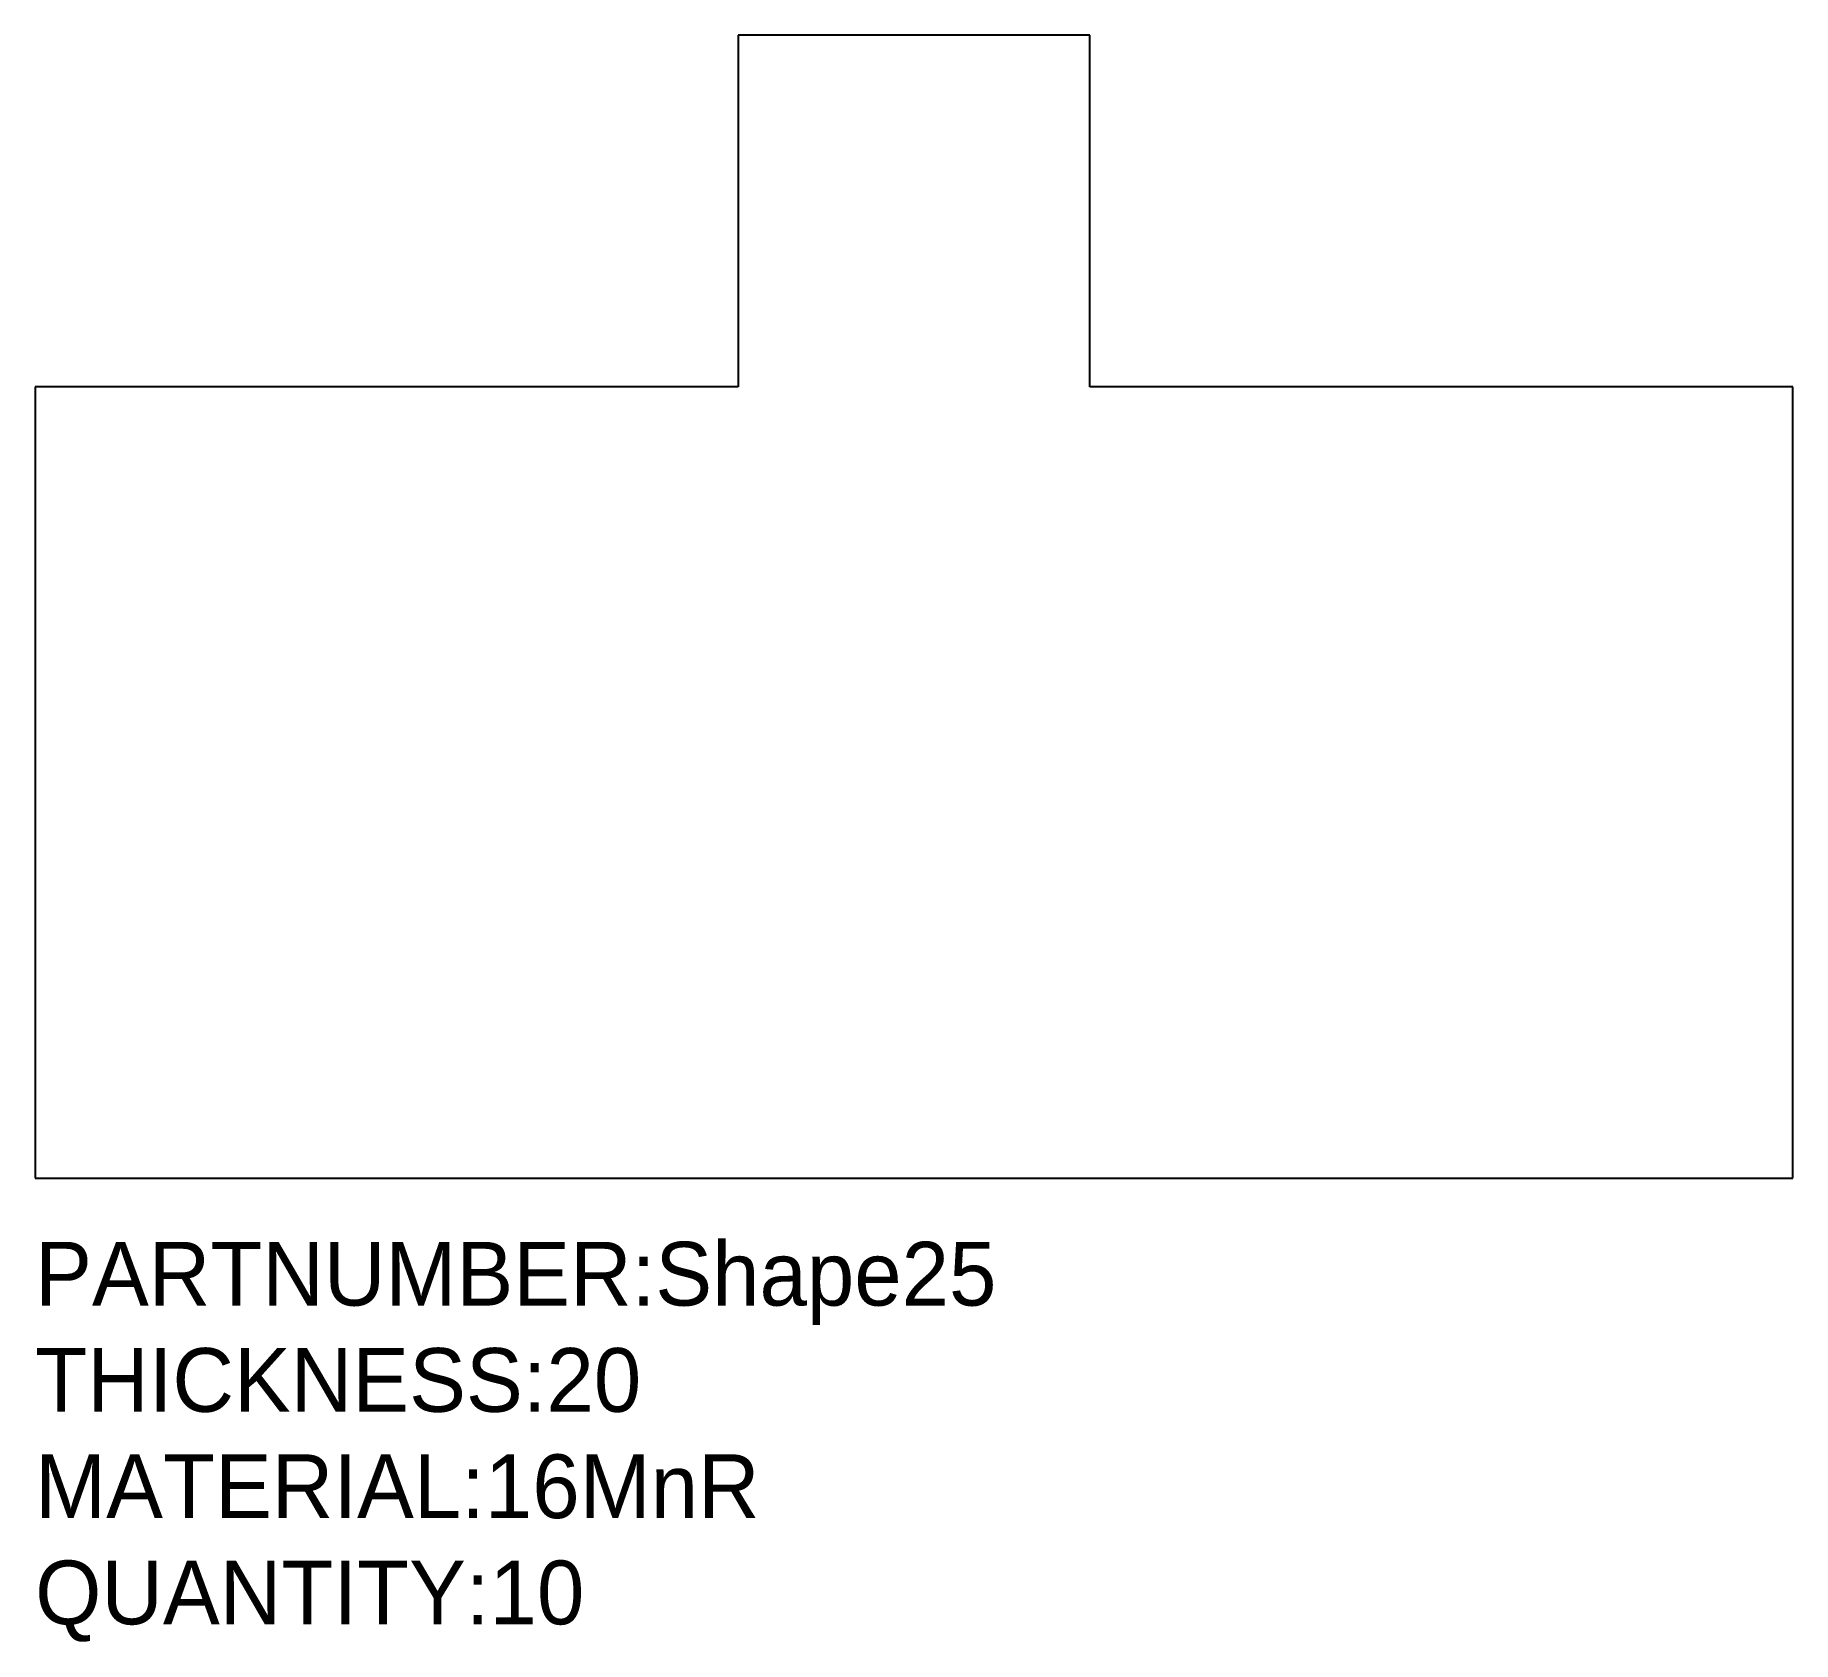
# Model space of a CAD drawing. Extents: x 0 to 200, y -53 to 130.
import ezdxf

# ---------------------------------------------------------------- set-up
doc = ezdxf.new("R2010")
doc.units = 0

msp = doc.modelspace()

# ---------------------------------------------------------------- linework, layer by layer
for p, q in [((120, 130), (80, 130)), ((80, 130), (80, 90)), ((120, 90), (120, 130)), ((80, 90), (0, 90)), ((0, 90), (0, 0)), ((200, 90), (120, 90)), ((200, 0), (200, 90)), ((0, 0), (200, 0))]:
    msp.add_line(p, q)

# ---------------------------------------------------------------- texts
for s, p in [('PARTNUMBER:Shape25', (0, -14.5)), ('THICKNESS:20', (0, -26.58)), ('MATERIAL:16MnR', (0, -38.67)), ('QUANTITY:10', (0, -50.75))]:
    msp.add_text(s, height=7.25).set_placement(p)

doc.saveas('drawing.dxf')
